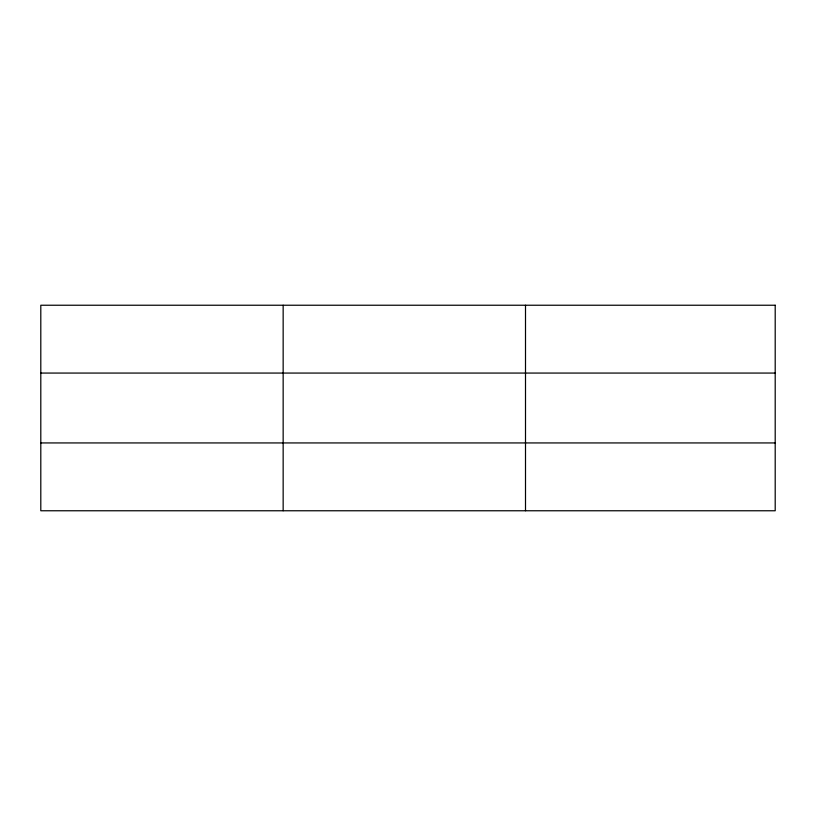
<?xml version="1.0" encoding="UTF-8"?>
<svg xmlns="http://www.w3.org/2000/svg" width="816" height="816" viewBox="0 0 816 816"><rect width="100%" height="100%" fill="white"/><g stroke="black" fill="none" stroke-linecap="round" stroke-linejoin="round"><path stroke-width="1.22" d="M283.152 305.235L283.152 510.765M525.504 305.235L525.504 510.765M40.8 373.065L775.2 373.065M40.8 442.935L775.2 442.935M775.2 305.235L775.2 510.765L40.8 510.765L40.8 305.235L775.2 305.235"/></g></svg>
